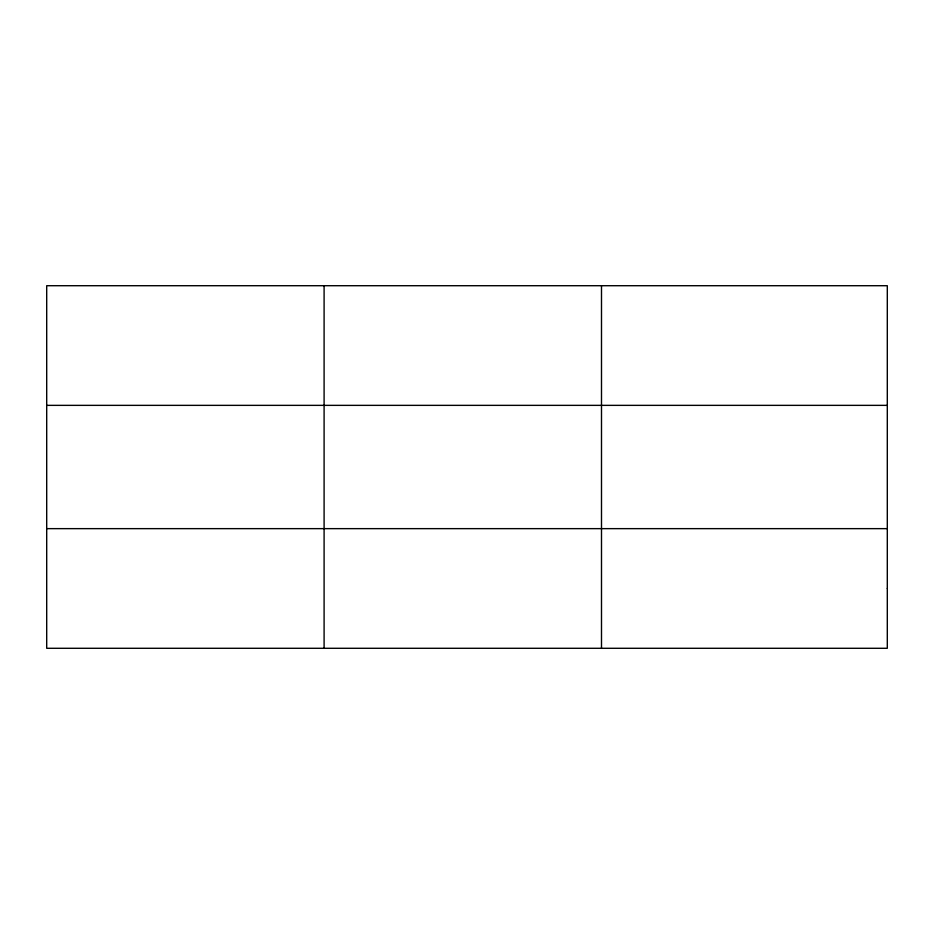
<?xml version="1.0" encoding="UTF-8"?>
<svg xmlns="http://www.w3.org/2000/svg" width="934" height="934" viewBox="0 0 934 934"><rect width="100%" height="100%" fill="white"/><g stroke="black" fill="none" stroke-linecap="round" stroke-linejoin="round"><path stroke-width="1.4" d="M324.098 285.711L324.098 648.289M601.496 285.711L601.496 648.289M46.7 405.356L887.3 405.356M46.7 528.644L887.3 528.644M887.3 588.467L887.3 648.289L46.7 648.289L46.7 285.711L887.3 285.711L887.3 588.467"/></g></svg>
